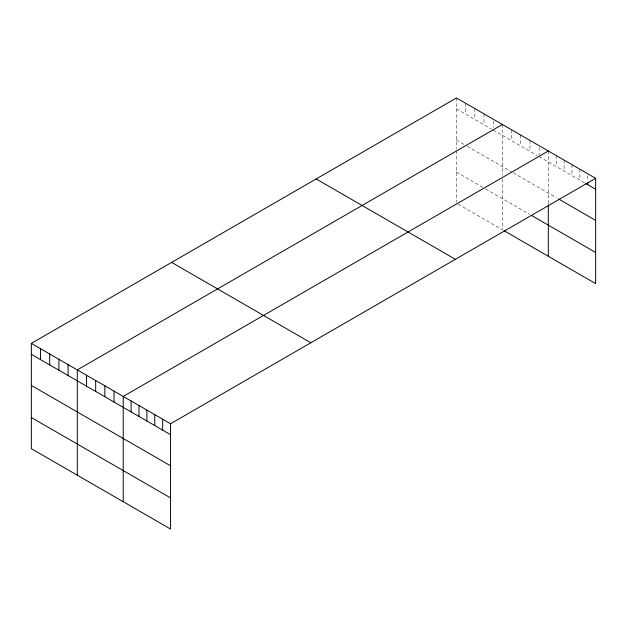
<?xml version="1.0" encoding="UTF-8"?>
<svg xmlns="http://www.w3.org/2000/svg" width="627" height="627" viewBox="0 0 627 627"><rect width="100%" height="100%" fill="white"/><g stroke="black" fill="none" stroke-linecap="round" stroke-linejoin="round"><path stroke-width="0.47" stroke-dasharray="3.13 2.35" d="M456.448 97.961L456.448 148.764M456.448 108.871L491.529 129.123M493.198 130.087L537.464 155.645M539.134 156.609L584.607 182.865M456.448 140.017L465.634 145.315M467.303 146.287L511.569 171.837M513.239 172.801L556.212 197.615M456.448 172.104L484.013 188.014M485.682 188.978L529.948 214.536M458.118 204.206L502.384 229.764L502.384 179.173M587.765 175.591L587.765 181.046M579.873 169.219L579.873 180.129M571.989 164.666L571.989 175.576M564.096 160.112L564.096 171.022M556.212 155.559L556.212 166.469M548.319 151.005L548.319 203.751M539.134 147.517L539.134 154.791M529.948 140.393L529.948 151.303M520.763 135.095L520.763 146.005M511.569 129.789L511.569 140.699M502.384 124.483L502.384 175.286M493.198 120.995L493.198 127.359M484.013 113.879L484.013 124.789M474.819 108.573L474.819 119.483M465.634 103.267L465.634 114.177M456.448 150.707L456.448 202.302"/><path stroke-width="0.94" d="M595.65 178.327L170.552 423.758L170.552 529.039L31.35 448.673L31.35 343.392L456.448 97.961L595.65 178.327L595.65 283.608L504.053 230.728M502.384 124.483L77.286 369.914L77.286 475.188M548.319 151.005L123.221 396.436L123.221 501.71M585.399 183.319L595.65 189.236M558.579 198.978L595.65 220.383M531.618 215.5L595.65 252.469M316.165 178.954L455.367 259.319M171.633 262.399L310.835 342.765M31.35 343.392L170.552 423.758M31.35 354.302L170.552 434.668M31.35 385.44L170.552 465.806M31.35 417.527L170.552 497.893M587.765 182.865L587.765 184.683M548.319 204.723L548.319 256.286M162.667 419.204L162.667 430.114M154.775 414.651L154.775 425.561M146.89 410.097L146.89 421.007M138.998 405.544L138.998 416.453M131.114 400.99L131.114 411.9M114.036 391.13L114.036 402.04M104.85 385.824L104.85 396.734M95.665 380.518L95.665 391.428M86.471 375.212L86.471 386.122M68.1 364.608L68.1 375.518M58.914 359.302L58.914 370.212M49.721 353.996L49.721 364.906M40.536 348.69L40.536 359.608"/></g></svg>
